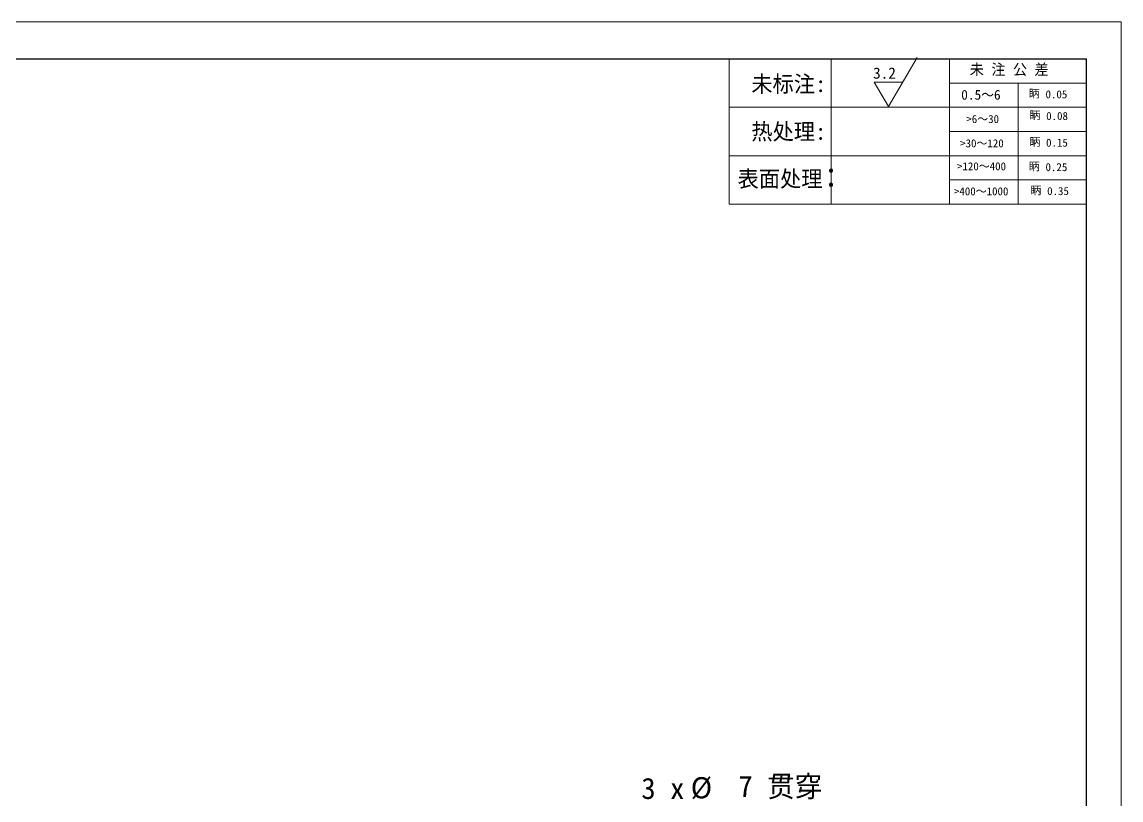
# Model space of a CAD drawing. Header units: millimetres. Extents: x -3862 to 6257, y -4684 to -2127.
# Drawn here: x 2060 to 2742, y -4116 to -3634 of the extents above; entities that cross this region are included whole.
import ezdxf

# ---------------------------------------------------------------- set-up
doc = ezdxf.new("R2010")
doc.units = ezdxf.units.MM
for name, color, linetype in [('10', 16, 'Continuous'), ('11', 7, 'Continuous'), ('12', 7, 'Continuous'), ('6', 7, 'Continuous')]:
    doc.layers.add(name, color=color, linetype=linetype)

# ---------------------------------------------------------------- blocks, each defined once
blk = doc.blocks.new('*D331')
at = {"layer": '11', "color": 7, "linetype": 'Continuous', "lineweight": 13, "ltscale": 2, "insert": (237.52, 113.65), "char_height": 2.625, "attachment_point": 7}
blk.add_mtext('{3 x }', dxfattribs=at)
blk = doc.blocks.new('*D332')
at = {"layer": '11', "color": 7, "linetype": 'Continuous', "lineweight": 13, "ltscale": 2, "insert": (243.65, 113.66), "char_height": 2.625, "attachment_point": 7}
blk.add_mtext('{{%%c}}', dxfattribs=at)
blk = doc.blocks.new('*D333')
at = {"layer": '11', "color": 7, "linetype": 'Continuous', "lineweight": 13, "ltscale": 2, "insert": (247.76, 113.65), "char_height": 2.625, "attachment_point": 7}
blk.add_mtext('{ 7 贯穿}', dxfattribs=at)
blk = doc.blocks.new('*D334')
at = {"layer": '10', "color": 16, "linetype": 'Continuous', "lineweight": 13, "ltscale": 2, "insert": (266.25, 202.95), "char_height": 1.3891, "attachment_point": 7}
blk.add_mtext('{\\fSIMSUN|b0|i0|c0|p49;3.2}', dxfattribs=at)
blk = doc.blocks.new('*D335')
at = {"layer": '10', "color": 7, "linetype": 'Continuous', "lineweight": 13, "ltscale": 2, "insert": (285.57, 200.52), "char_height": 0.9922, "attachment_point": 7}
blk.add_mtext('{\\fSIMSUN|b0|i0|c0|p49;眪', dxfattribs=at)
blk = doc.blocks.new('*D336')
at = {"layer": '10', "color": 5, "linetype": 'Continuous', "lineweight": 13, "ltscale": 2, "insert": (286.96, 200.52), "char_height": 0.9922, "attachment_point": 7}
blk.add_mtext('{\\fSIMSUN|b0|i0|c0|p49; 0.05}', dxfattribs=at)
blk = doc.blocks.new('*D337')
at = {"layer": '10', "color": 7, "linetype": 'Continuous', "lineweight": 13, "ltscale": 2, "insert": (285.65, 197.83), "char_height": 0.9922, "attachment_point": 7}
blk.add_mtext('{\\fSIMSUN|b0|i0|c0|p49;眪', dxfattribs=at)
blk = doc.blocks.new('*D338')
at = {"layer": '10', "color": 7, "linetype": 'Continuous', "lineweight": 13, "ltscale": 2, "insert": (287.04, 197.83), "char_height": 0.9922, "attachment_point": 7}
blk.add_mtext('{\\fSIMSUN|b0|i0|c0|p49; 0.08}', dxfattribs=at)
blk = doc.blocks.new('*D339')
at = {"layer": '10', "color": 7, "linetype": 'Continuous', "lineweight": 13, "ltscale": 2, "insert": (285.64, 194.53), "char_height": 0.9922, "attachment_point": 7}
blk.add_mtext('{\\fSIMSUN|b0|i0|c0|p49;眪', dxfattribs=at)
blk = doc.blocks.new('*D340')
at = {"layer": '10', "color": 7, "linetype": 'Continuous', "lineweight": 13, "ltscale": 2, "insert": (287.03, 194.53), "char_height": 0.9922, "attachment_point": 7}
blk.add_mtext('{\\fSIMSUN|b0|i0|c0|p49; 0.15}', dxfattribs=at)
blk = doc.blocks.new('*D341')
at = {"layer": '10', "color": 7, "linetype": 'Continuous', "lineweight": 13, "ltscale": 2, "insert": (285.57, 191.5), "char_height": 0.9922, "attachment_point": 7}
blk.add_mtext('{\\fSIMSUN|b0|i0|c0|p49;眪', dxfattribs=at)
blk = doc.blocks.new('*D342')
at = {"layer": '10', "color": 7, "linetype": 'Continuous', "lineweight": 13, "ltscale": 2, "insert": (286.96, 191.5), "char_height": 0.9922, "attachment_point": 7}
blk.add_mtext('{\\fSIMSUN|b0|i0|c0|p49; 0.25}', dxfattribs=at)
blk = doc.blocks.new('*D343')
at = {"layer": '10', "color": 7, "linetype": 'Continuous', "lineweight": 13, "ltscale": 2, "insert": (285.76, 188.53), "char_height": 0.9922, "attachment_point": 7}
blk.add_mtext('{\\fSIMSUN|b0|i0|c0|p49;眪', dxfattribs=at)
blk = doc.blocks.new('*D344')
at = {"layer": '10', "color": 7, "linetype": 'Continuous', "lineweight": 13, "ltscale": 2, "insert": (287.16, 188.53), "char_height": 0.9922, "attachment_point": 7}
blk.add_mtext('{\\fSIMSUN|b0|i0|c0|p49; 0.35}', dxfattribs=at)
blk = doc.blocks.new('*D358')
at = {"layer": '10', "color": 7, "linetype": 'Continuous', "lineweight": 13, "ltscale": 2, "insert": (251.16, 201.09), "char_height": 2.027, "attachment_point": 7}
blk.add_mtext('{未标注:}', dxfattribs=at)
blk = doc.blocks.new('*D359')
at = {"layer": '10', "color": 7, "linetype": 'Continuous', "lineweight": 13, "ltscale": 2, "insert": (251.16, 195.17), "char_height": 2.027, "attachment_point": 7}
blk.add_mtext('{热处理:}', dxfattribs=at)
blk = doc.blocks.new('*D360')
at = {"layer": '10', "color": 7, "linetype": 'Continuous', "lineweight": 13, "ltscale": 2, "insert": (249.45, 189.33), "char_height": 2.027, "attachment_point": 7}
blk.add_mtext('{表面处理}', dxfattribs=at)
blk = doc.blocks.new('*D361')
at = {"layer": '10', "color": 7, "linetype": 'Continuous', "lineweight": 13, "ltscale": 2, "insert": (259.34, 189.36), "char_height": 2.625, "attachment_point": 7}
blk.add_mtext('{：}', dxfattribs=at)
blk = doc.blocks.new('*D362')
at = {"layer": '10', "color": 7, "linetype": 'Continuous', "lineweight": 13, "ltscale": 2, "insert": (278.24, 203.29), "char_height": 1.35, "attachment_point": 7}
blk.add_mtext('{未 注 公 差}', dxfattribs=at)
blk = doc.blocks.new('*D363')
at = {"layer": '10', "color": 7, "linetype": 'Continuous', "lineweight": 13, "ltscale": 2, "insert": (277.18, 200.35), "char_height": 1.216, "attachment_point": 7}
blk.add_mtext('{0.5～6}', dxfattribs=at)
blk = doc.blocks.new('*D365')
at = {"layer": '10', "color": 7, "linetype": 'Continuous', "lineweight": 13, "ltscale": 2, "insert": (277.82, 197.46), "char_height": 0.9922, "attachment_point": 7}
blk.add_mtext('{\\fSIMSUN|b0|i0|c0|p49;>6～30}', dxfattribs=at)
blk = doc.blocks.new('*D366')
at = {"layer": '10', "color": 7, "linetype": 'Continuous', "lineweight": 13, "ltscale": 2, "insert": (277.05, 194.45), "char_height": 0.9922, "attachment_point": 7}
blk.add_mtext('{\\fSIMSUN|b0|i0|c0|p49;>30～120}', dxfattribs=at)
blk = doc.blocks.new('*D367')
at = {"layer": '10', "color": 7, "linetype": 'Continuous', "lineweight": 13, "ltscale": 2, "insert": (276.66, 191.6), "char_height": 0.9922, "attachment_point": 7}
blk.add_mtext('{\\fSIMSUN|b0|i0|c0|p49;>120～400}', dxfattribs=at)
blk = doc.blocks.new('*D368')
at = {"layer": '10', "color": 7, "linetype": 'Continuous', "lineweight": 13, "ltscale": 2, "insert": (276.28, 188.5), "char_height": 0.9922, "attachment_point": 7}
blk.add_mtext('{\\fSIMSUN|b0|i0|c0|p49;>400～1000}', dxfattribs=at)

msp = doc.modelspace()

# ---------------------------------------------------------------- linework, layer by layer
at = {"layer": '12', "color": 7, "linetype": 'Continuous', "lineweight": 18, "ltscale": 2}
for p, q in [((2597.466, -3685.975), (2615.349, -3655.66)), ((2597.466, -3685.975), (2588.524, -3670.817)), ((2606.408, -3670.817), (2588.524, -3670.817))]:
    msp.add_line(p, q, dxfattribs=at)
at = {"layer": '6', "color": 7, "linetype": 'Continuous', "lineweight": 18, "ltscale": 2}
for p, q in [((1256.624, -3633.605), (2741.624, -3633.605)), ((2741.624, -4683.605), (2741.624, -3633.605)), ((2498.832, -3656.452), (2498.832, -3746.452)), ((2561.931, -3656.452), (2561.931, -3746.452)), ((2635.288, -3656.452), (2635.288, -3746.452)), ((2635.288, -3671.452), (2720.288, -3671.452)), ((2677.788, -3671.452), (2677.788, -3746.452)), ((2498.832, -3686.452), (2720.288, -3686.452)), ((2635.288, -3701.452), (2720.288, -3701.452)), ((2498.832, -3716.452), (2720.288, -3716.452)), ((2635.288, -3731.452), (2720.288, -3731.452)), ((2498.832, -3746.452), (2720.288, -3746.452))]:
    msp.add_line(p, q, dxfattribs=at)
at = {"layer": '6', "color": 7, "linetype": 'Continuous', "lineweight": 25, "ltscale": 2}
for p in [(1385.288, -3656.452), (2720.288, -4651.452)]:
    msp.add_line(p, (2720.288, -3656.452), dxfattribs=at)

# ---------------------------------------------------------------- block references
at = {"layer": '10', "color": 16, "xscale": 5, "yscale": 5, "zscale": 5}
msp.add_blockref('*D334', (1256.657, -4683.602), dxfattribs=at)
at = {"layer": '10', "color": 7, "xscale": 5, "yscale": 5, "zscale": 5}
for name in ['*D362', '*D358', '*D363', '*D335', '*D365', '*D337', '*D338', '*D359', '*D339', '*D340', '*D366', '*D360', '*D361', '*D367', '*D341', '*D342', '*D368', '*D343', '*D344']:
    msp.add_blockref(name, (1256.657, -4683.602), dxfattribs=at)
at = {"layer": '10', "color": 5, "xscale": 5, "yscale": 5, "zscale": 5}
msp.add_blockref('*D336', (1256.657, -4683.602), dxfattribs=at)
at = {"layer": '11', "color": 7, "xscale": 5, "yscale": 5, "zscale": 5}
for name in ['*D332', '*D333', '*D331']:
    msp.add_blockref(name, (1256.657, -4683.602), dxfattribs=at)

doc.saveas('drawing.dxf')
